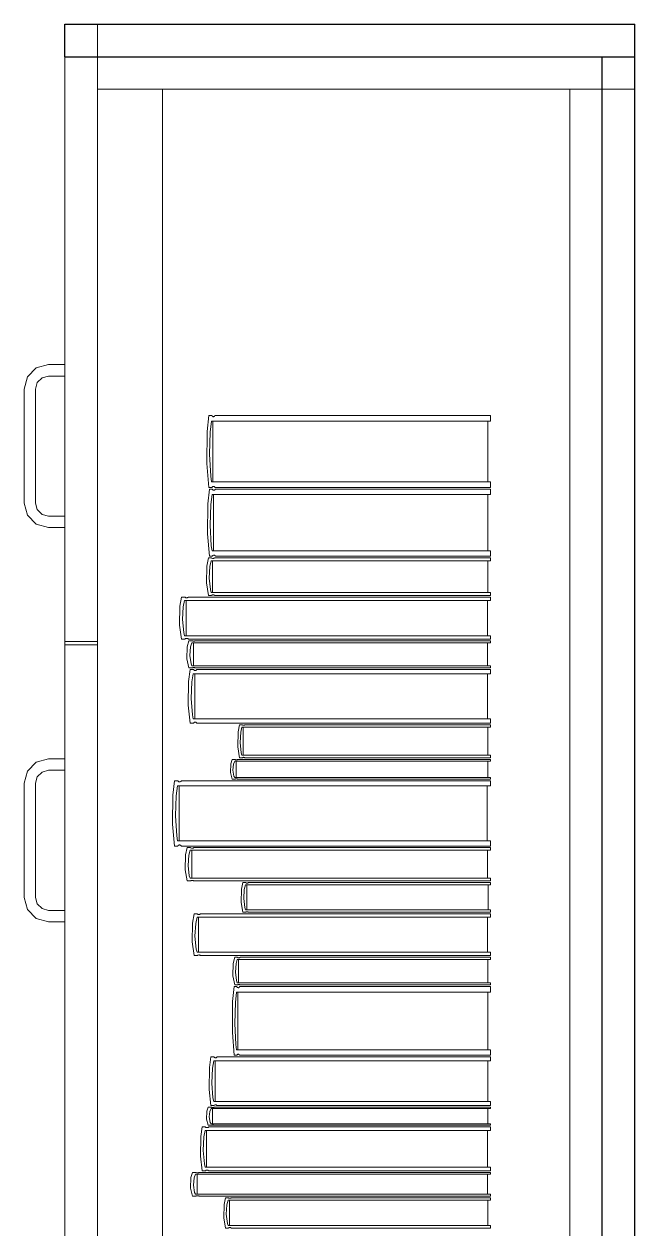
# Model space of a CAD drawing. Header units: inches. Extents: x -38 to 5698, y -33 to 92.
# Drawn here: x 105.296 to 105.671, y 35.761 to 36.5 of the extents above; entities that cross this region are included whole.
import ezdxf

# ---------------------------------------------------------------- set-up
doc = ezdxf.new("R2010")
doc.units = ezdxf.units.IN
doc.header["$MEASUREMENT"] = 0
doc.set_wipeout_variables(frame=1)
doc.linetypes.add('Wipeout_Contour', pattern=[1, 0, -1])
doc.layers.add('Interior - Mobiliario', color=7, linetype='Continuous')

msp = doc.modelspace()

# ---------------------------------------------------------------- linework, layer by layer
at = {"layer": 'Interior - Mobiliario', "color": 175, "linetype": 'Continuous', "lineweight": 13}
for p, q in [((105.65118, 36.48), (105.34118, 36.48)), ((105.34118, 36.48), (105.34118, 35.02)), ((105.65118, 35.02), (105.65118, 36.48)), ((105.38118, 36.46), (105.34118, 36.46)), ((105.34118, 36.46), (105.34118, 35.04)), ((105.63118, 36.46), (105.38118, 36.46)), ((105.38118, 35.04), (105.38118, 36.46)), ((105.63118, 36.46), (105.63118, 35.04)), ((105.29819, 36.2835), (105.30368, 36.28899)), ((105.30368, 36.28899), (105.31118, 36.291)), ((105.31118, 36.291), (105.32118, 36.291)), ((105.32118, 36.291), (105.32118, 36.284)), ((105.29618, 36.276), (105.29819, 36.2835)), ((105.30425, 36.28), (105.30318, 36.276)), ((105.30718, 36.28293), (105.30425, 36.28)), ((105.31118, 36.284), (105.30718, 36.28293)), ((105.32118, 36.284), (105.31118, 36.284)), ((105.29618, 36.206), (105.29618, 36.276)), ((105.30318, 36.276), (105.30318, 36.206)), ((105.40956, 36.25973), (105.40861, 36.25004)), ((105.41144, 36.25973), (105.40956, 36.25973)), ((105.41154, 36.25955), (105.41144, 36.25973)), ((105.41175, 36.25929), (105.41154, 36.25955)), ((105.41199, 36.2591), (105.41175, 36.25929)), ((105.41224, 36.259), (105.41199, 36.2591)), ((105.4125, 36.25899), (105.41224, 36.259)), ((105.41275, 36.25907), (105.4125, 36.25899)), ((105.41299, 36.25924), (105.41275, 36.25907)), ((105.41321, 36.25949), (105.41299, 36.25924)), ((105.41336, 36.25973), (105.41321, 36.25949)), ((105.58252, 36.25973), (105.41336, 36.25973)), ((105.58252, 36.25619), (105.58252, 36.25973)), ((105.41049, 36.24957), (105.41129, 36.25619)), ((105.41129, 36.25619), (105.58252, 36.25619)), ((105.41215, 36.25619), (105.41215, 36.21908)), ((105.58079, 36.21908), (105.58079, 36.25619)), ((105.40861, 36.25004), (105.4084, 36.23028)), ((105.41005, 36.23597), (105.41049, 36.24957)), ((105.41078, 36.22243), (105.41005, 36.23597)), ((105.4084, 36.23028), (105.40956, 36.21554)), ((105.41129, 36.21908), (105.41078, 36.22243)), ((105.40991, 36.21454), (105.40896, 36.20551)), ((105.40956, 36.21554), (105.41144, 36.21554)), ((105.41178, 36.21454), (105.40991, 36.21454)), ((105.58252, 36.21908), (105.41129, 36.21908)), ((105.41144, 36.21554), (105.41158, 36.21578)), ((105.41158, 36.21578), (105.41181, 36.21603)), ((105.41188, 36.21438), (105.41178, 36.21454)), ((105.41181, 36.21603), (105.41205, 36.2162)), ((105.4121, 36.21413), (105.41188, 36.21438)), ((105.41205, 36.2162), (105.4123, 36.21628)), ((105.41233, 36.21396), (105.4121, 36.21413)), ((105.4123, 36.21628), (105.41255, 36.21627)), ((105.41258, 36.21386), (105.41233, 36.21396)), ((105.41255, 36.21627), (105.4128, 36.21617)), ((105.41284, 36.21385), (105.41258, 36.21386)), ((105.4128, 36.21617), (105.41304, 36.21598)), ((105.41309, 36.21393), (105.41284, 36.21385)), ((105.41304, 36.21598), (105.41326, 36.21571)), ((105.41333, 36.21409), (105.41309, 36.21393)), ((105.41326, 36.21571), (105.41336, 36.21554)), ((105.41355, 36.21432), (105.41333, 36.21409)), ((105.41336, 36.21554), (105.58252, 36.21554)), ((105.41369, 36.21454), (105.41355, 36.21432)), ((105.58252, 36.21454), (105.41369, 36.21454)), ((105.58252, 36.21554), (105.58252, 36.21908)), ((105.58252, 36.21125), (105.58252, 36.21454)), ((105.29819, 36.1985), (105.29618, 36.206)), ((105.30318, 36.206), (105.30425, 36.202)), ((105.41084, 36.20509), (105.41163, 36.21125)), ((105.41163, 36.21125), (105.58252, 36.21125)), ((105.4125, 36.21125), (105.4125, 36.17668)), ((105.5808, 36.17668), (105.5808, 36.21125)), ((105.30425, 36.202), (105.30718, 36.19907)), ((105.30718, 36.19907), (105.31118, 36.198)), ((105.40896, 36.20551), (105.40875, 36.18711)), ((105.4104, 36.19242), (105.41084, 36.20509)), ((105.30368, 36.19301), (105.29819, 36.1985)), ((105.31118, 36.191), (105.30368, 36.19301)), ((105.31118, 36.198), (105.32118, 36.198)), ((105.32118, 36.198), (105.32118, 36.191)), ((105.41112, 36.1798), (105.4104, 36.19242)), ((105.32118, 36.191), (105.31118, 36.191)), ((105.40875, 36.18711), (105.40991, 36.17338)), ((105.41163, 36.17668), (105.41112, 36.1798)), ((105.58252, 36.17668), (105.41163, 36.17668)), ((105.58252, 36.17338), (105.58252, 36.17668)), ((105.40932, 36.17238), (105.40837, 36.16732)), ((105.4112, 36.17238), (105.40932, 36.17238)), ((105.40991, 36.17338), (105.41178, 36.17338)), ((105.41025, 36.16708), (105.41105, 36.17054)), ((105.41105, 36.17054), (105.58252, 36.17054)), ((105.4113, 36.17229), (105.4112, 36.17238)), ((105.41152, 36.17215), (105.4113, 36.17229)), ((105.41175, 36.17206), (105.41152, 36.17215)), ((105.41201, 36.172), (105.41175, 36.17206)), ((105.41178, 36.17338), (105.41193, 36.1736)), ((105.41192, 36.17054), (105.41192, 36.15114)), ((105.41193, 36.1736), (105.41215, 36.17384)), ((105.41226, 36.172), (105.41201, 36.172)), ((105.41215, 36.17384), (105.41239, 36.174)), ((105.41251, 36.17204), (105.41226, 36.172)), ((105.41239, 36.174), (105.41264, 36.17407)), ((105.41275, 36.17213), (105.41251, 36.17204)), ((105.41264, 36.17407), (105.41289, 36.17406)), ((105.41298, 36.17226), (105.41275, 36.17213)), ((105.41289, 36.17406), (105.41314, 36.17397)), ((105.41312, 36.17238), (105.41298, 36.17226)), ((105.58252, 36.17238), (105.41312, 36.17238)), ((105.41314, 36.17397), (105.41338, 36.17379)), ((105.41338, 36.17379), (105.4136, 36.17354)), ((105.4136, 36.17354), (105.41369, 36.17338)), ((105.41369, 36.17338), (105.58252, 36.17338)), ((105.58079, 36.15114), (105.58079, 36.17054)), ((105.58252, 36.17054), (105.58252, 36.17238)), ((105.40837, 36.16732), (105.40816, 36.15699)), ((105.40981, 36.15997), (105.41025, 36.16708)), ((105.40816, 36.15699), (105.40932, 36.14929)), ((105.41054, 36.15289), (105.40981, 36.15997)), ((105.39283, 36.14829), (105.39179, 36.14265)), ((105.39489, 36.14829), (105.39283, 36.14829)), ((105.39499, 36.14819), (105.39489, 36.14829)), ((105.39523, 36.14803), (105.39499, 36.14819)), ((105.39549, 36.14793), (105.39523, 36.14803)), ((105.39577, 36.14787), (105.39549, 36.14793)), ((105.39605, 36.14786), (105.39577, 36.14787)), ((105.39632, 36.14791), (105.39605, 36.14786)), ((105.39659, 36.14801), (105.39632, 36.14791)), ((105.39683, 36.14815), (105.39659, 36.14801)), ((105.39699, 36.14829), (105.39683, 36.14815)), ((105.58252, 36.14829), (105.39699, 36.14829)), ((105.40932, 36.14929), (105.4112, 36.14929)), ((105.41105, 36.15114), (105.41054, 36.15289)), ((105.58252, 36.15114), (105.41105, 36.15114)), ((105.4112, 36.14929), (105.41134, 36.14941)), ((105.41134, 36.14941), (105.41157, 36.14955)), ((105.41157, 36.14955), (105.41181, 36.14963)), ((105.41181, 36.14963), (105.41206, 36.14968)), ((105.41206, 36.14968), (105.41232, 36.14967)), ((105.41232, 36.14967), (105.41257, 36.14962)), ((105.41257, 36.14962), (105.41281, 36.14952)), ((105.41281, 36.14952), (105.41302, 36.14938)), ((105.41302, 36.14938), (105.41312, 36.14929)), ((105.41312, 36.14929), (105.58252, 36.14929)), ((105.58252, 36.14929), (105.58252, 36.15114)), ((105.58252, 36.14623), (105.58252, 36.14829)), ((105.39179, 36.14265), (105.39155, 36.13113)), ((105.39337, 36.13445), (105.39385, 36.14238)), ((105.39385, 36.14238), (105.39472, 36.14623)), ((105.39472, 36.14623), (105.58252, 36.14623)), ((105.39567, 36.14623), (105.39567, 36.12461)), ((105.58063, 36.12461), (105.58063, 36.14623)), ((105.39416, 36.12656), (105.39337, 36.13445)), ((105.39155, 36.13113), (105.39283, 36.12255)), ((105.39472, 36.12461), (105.39416, 36.12656)), ((105.58252, 36.12461), (105.39472, 36.12461)), ((105.58252, 36.12255), (105.58252, 36.12461)), ((105.32118, 36.121), (105.34118, 36.121)), ((105.32118, 35.76), (105.32118, 36.119)), ((105.32118, 36.119), (105.34118, 36.119)), ((105.34118, 35.76), (105.34118, 36.119)), ((105.39283, 36.12255), (105.39489, 36.12255)), ((105.39489, 36.12255), (105.39504, 36.12269)), ((105.39504, 36.12269), (105.39529, 36.12283)), ((105.39529, 36.12283), (105.39555, 36.12293)), ((105.39555, 36.12293), (105.39583, 36.12298)), ((105.39583, 36.12298), (105.39611, 36.12297)), ((105.39611, 36.12297), (105.39638, 36.12292)), ((105.39636, 36.11787), (105.39613, 36.11038)), ((105.39737, 36.12155), (105.39636, 36.11787)), ((105.39638, 36.12292), (105.39664, 36.12281)), ((105.39664, 36.12281), (105.39688, 36.12265)), ((105.39688, 36.12265), (105.39699, 36.12255)), ((105.39699, 36.12255), (105.58252, 36.12255)), ((105.39938, 36.12155), (105.39737, 36.12155)), ((105.3979, 36.11254), (105.39837, 36.1177)), ((105.39837, 36.1177), (105.39922, 36.12021)), ((105.39922, 36.12021), (105.58252, 36.12021)), ((105.39948, 36.12148), (105.39938, 36.12155)), ((105.39972, 36.12138), (105.39948, 36.12148)), ((105.39997, 36.12131), (105.39972, 36.12138)), ((105.40024, 36.12127), (105.39997, 36.12131)), ((105.40015, 36.12021), (105.40015, 36.10613)), ((105.40051, 36.12127), (105.40024, 36.12127)), ((105.40078, 36.1213), (105.40051, 36.12127)), ((105.40104, 36.12136), (105.40078, 36.1213)), ((105.40128, 36.12146), (105.40104, 36.12136)), ((105.40143, 36.12155), (105.40128, 36.12146)), ((105.58252, 36.12155), (105.40143, 36.12155)), ((105.58067, 36.10613), (105.58067, 36.12021)), ((105.58252, 36.12021), (105.58252, 36.12155)), ((105.39613, 36.11038), (105.39737, 36.10478)), ((105.39867, 36.1074), (105.3979, 36.11254)), ((105.39818, 36.10378), (105.39718, 36.09659)), ((105.39737, 36.10478), (105.39938, 36.10478)), ((105.40019, 36.10378), (105.39818, 36.10378)), ((105.39922, 36.10613), (105.39867, 36.1074)), ((105.58252, 36.10613), (105.39922, 36.10613)), ((105.39938, 36.10478), (105.39953, 36.10487)), ((105.39953, 36.10487), (105.39977, 36.10497)), ((105.39977, 36.10497), (105.40003, 36.10503)), ((105.40003, 36.10503), (105.4003, 36.10506)), ((105.40029, 36.10366), (105.40019, 36.10378)), ((105.40052, 36.10346), (105.40029, 36.10366)), ((105.4003, 36.10506), (105.40057, 36.10506)), ((105.40078, 36.10332), (105.40052, 36.10346)), ((105.40057, 36.10506), (105.40084, 36.10502)), ((105.40104, 36.10324), (105.40078, 36.10332)), ((105.40084, 36.10502), (105.4011, 36.10495)), ((105.40132, 36.10324), (105.40104, 36.10324)), ((105.4011, 36.10495), (105.40133, 36.10485)), ((105.40158, 36.1033), (105.40132, 36.10324)), ((105.40133, 36.10485), (105.40143, 36.10478)), ((105.40143, 36.10478), (105.58252, 36.10478)), ((105.40184, 36.10342), (105.40158, 36.1033)), ((105.40208, 36.10361), (105.40184, 36.10342)), ((105.40223, 36.10378), (105.40208, 36.10361)), ((105.58252, 36.10378), (105.40223, 36.10378)), ((105.58252, 36.10478), (105.58252, 36.10613)), ((105.58252, 36.10116), (105.58252, 36.10378)), ((105.39718, 36.09659), (105.39695, 36.08192)), ((105.39871, 36.08615), (105.39918, 36.09625)), ((105.39918, 36.09625), (105.40003, 36.10116)), ((105.40003, 36.10116), (105.58252, 36.10116)), ((105.40095, 36.10116), (105.40095, 36.07361)), ((105.58068, 36.07361), (105.58068, 36.10116)), ((105.39695, 36.08192), (105.39818, 36.07099)), ((105.39948, 36.0761), (105.39871, 36.08615)), ((105.40003, 36.07361), (105.39948, 36.0761)), ((105.58252, 36.07361), (105.40003, 36.07361)), ((105.58252, 36.07099), (105.58252, 36.07361)), ((105.39818, 36.07099), (105.40019, 36.07099)), ((105.40019, 36.07099), (105.40034, 36.07116)), ((105.40034, 36.07116), (105.40058, 36.07135)), ((105.40058, 36.07135), (105.40083, 36.07147)), ((105.40083, 36.07147), (105.4011, 36.07153)), ((105.4011, 36.07153), (105.40137, 36.07153)), ((105.40137, 36.07153), (105.40164, 36.07145)), ((105.40164, 36.07145), (105.40189, 36.07131)), ((105.40189, 36.07131), (105.40213, 36.07111)), ((105.40213, 36.07111), (105.40223, 36.07099)), ((105.40223, 36.07099), (105.58252, 36.07099)), ((105.42757, 36.06552), (105.42738, 36.0564)), ((105.42841, 36.06999), (105.42757, 36.06552)), ((105.43009, 36.06999), (105.42841, 36.06999)), ((105.42924, 36.0653), (105.42995, 36.06836)), ((105.42995, 36.06836), (105.58252, 36.06836)), ((105.43017, 36.06991), (105.43009, 36.06999)), ((105.43037, 36.06978), (105.43017, 36.06991)), ((105.43058, 36.0697), (105.43037, 36.06978)), ((105.4308, 36.06965), (105.43058, 36.0697)), ((105.43072, 36.06836), (105.43072, 36.05124)), ((105.43103, 36.06965), (105.4308, 36.06965)), ((105.43125, 36.06968), (105.43103, 36.06965)), ((105.43147, 36.06976), (105.43125, 36.06968)), ((105.43167, 36.06988), (105.43147, 36.06976)), ((105.43179, 36.06999), (105.43167, 36.06988)), ((105.58252, 36.06999), (105.43179, 36.06999)), ((105.58098, 36.05124), (105.58098, 36.06836)), ((105.58252, 36.06836), (105.58252, 36.06999)), ((105.42885, 36.05903), (105.42924, 36.0653)), ((105.4295, 36.05278), (105.42885, 36.05903)), ((105.42738, 36.0564), (105.42841, 36.04961)), ((105.42995, 36.05124), (105.4295, 36.05278)), ((105.58252, 36.05124), (105.42995, 36.05124)), ((105.58252, 36.04961), (105.58252, 36.05124)), ((105.30368, 36.04699), (105.29819, 36.0415)), ((105.31118, 36.049), (105.30368, 36.04699)), ((105.32118, 36.049), (105.31118, 36.049)), ((105.32118, 36.042), (105.32118, 36.049)), ((105.42303, 36.04597), (105.42283, 36.04058)), ((105.4239, 36.04861), (105.42303, 36.04597)), ((105.42562, 36.04861), (105.4239, 36.04861)), ((105.42435, 36.04214), (105.42476, 36.04584)), ((105.42476, 36.04584), (105.42548, 36.04764)), ((105.42548, 36.04764), (105.58252, 36.04764)), ((105.42571, 36.04856), (105.42562, 36.04861)), ((105.42591, 36.04849), (105.42571, 36.04856)), ((105.42613, 36.04844), (105.42591, 36.04849)), ((105.42636, 36.04841), (105.42613, 36.04844)), ((105.42628, 36.04764), (105.42628, 36.03753)), ((105.42659, 36.04841), (105.42636, 36.04841)), ((105.42682, 36.04843), (105.42659, 36.04841)), ((105.42704, 36.04847), (105.42682, 36.04843)), ((105.42725, 36.04854), (105.42704, 36.04847)), ((105.42738, 36.04861), (105.42725, 36.04854)), ((105.58252, 36.04861), (105.42738, 36.04861)), ((105.42841, 36.04961), (105.43009, 36.04961)), ((105.43009, 36.04961), (105.43021, 36.04972)), ((105.43021, 36.04972), (105.43041, 36.04983)), ((105.43041, 36.04983), (105.43063, 36.04991)), ((105.43063, 36.04991), (105.43085, 36.04995)), ((105.43085, 36.04995), (105.43108, 36.04994)), ((105.43108, 36.04994), (105.4313, 36.0499)), ((105.4313, 36.0499), (105.43151, 36.04981)), ((105.43151, 36.04981), (105.43171, 36.04969)), ((105.43171, 36.04969), (105.43179, 36.04961)), ((105.43179, 36.04961), (105.58252, 36.04961)), ((105.58094, 36.03753), (105.58094, 36.04764)), ((105.58252, 36.04764), (105.58252, 36.04861)), ((105.29819, 36.0415), (105.29618, 36.034)), ((105.30318, 36.034), (105.30425, 36.038)), ((105.30425, 36.038), (105.30718, 36.04093)), ((105.30718, 36.04093), (105.31118, 36.042)), ((105.31118, 36.042), (105.32118, 36.042)), ((105.42283, 36.04058), (105.4239, 36.03657)), ((105.4239, 36.03657), (105.42562, 36.03657)), ((105.42501, 36.03844), (105.42435, 36.04214)), ((105.42548, 36.03753), (105.42501, 36.03844)), ((105.58252, 36.03753), (105.42548, 36.03753)), ((105.42562, 36.03657), (105.42575, 36.03663)), ((105.42575, 36.03663), (105.42596, 36.0367)), ((105.42596, 36.0367), (105.42618, 36.03675)), ((105.42618, 36.03675), (105.42641, 36.03677)), ((105.42641, 36.03677), (105.42664, 36.03677)), ((105.42664, 36.03677), (105.42687, 36.03674)), ((105.42687, 36.03674), (105.42709, 36.03669)), ((105.42709, 36.03669), (105.42729, 36.03662)), ((105.42729, 36.03662), (105.42738, 36.03657)), ((105.42738, 36.03657), (105.58252, 36.03657)), ((105.58252, 36.03657), (105.58252, 36.03753)), ((105.29618, 36.034), (105.29618, 35.964)), ((105.30318, 35.964), (105.30318, 36.034)), ((105.38852, 36.03557), (105.38745, 36.02678)), ((105.39062, 36.03557), (105.38852, 36.03557)), ((105.38956, 36.02637), (105.39046, 36.03236)), ((105.39046, 36.03236), (105.58252, 36.03236)), ((105.39073, 36.03541), (105.39062, 36.03557)), ((105.39098, 36.03517), (105.39073, 36.03541)), ((105.39124, 36.035), (105.39098, 36.03517)), ((105.39152, 36.03491), (105.39124, 36.035)), ((105.39143, 36.03236), (105.39143, 35.99872)), ((105.39181, 36.0349), (105.39152, 36.03491)), ((105.39209, 36.03497), (105.39181, 36.0349)), ((105.39236, 36.03512), (105.39209, 36.03497)), ((105.39261, 36.03535), (105.39236, 36.03512)), ((105.39277, 36.03557), (105.39261, 36.03535)), ((105.58252, 36.03557), (105.39277, 36.03557)), ((105.58058, 35.99872), (105.58058, 36.03236)), ((105.58252, 36.03236), (105.58252, 36.03557)), ((105.38745, 36.02678), (105.38721, 36.00887)), ((105.38907, 36.01404), (105.38956, 36.02637)), ((105.38988, 36.00176), (105.38907, 36.01404)), ((105.38721, 36.00887), (105.38852, 35.99551)), ((105.39046, 35.99872), (105.38988, 36.00176)), ((105.38852, 35.99551), (105.39062, 35.99551)), ((105.58252, 35.99872), (105.39046, 35.99872)), ((105.39062, 35.99551), (105.39078, 35.99573)), ((105.39078, 35.99573), (105.39103, 35.99596)), ((105.39103, 35.99596), (105.3913, 35.99611)), ((105.3913, 35.99611), (105.39159, 35.99618)), ((105.39159, 35.99618), (105.39187, 35.99618)), ((105.39187, 35.99618), (105.39215, 35.99608)), ((105.39215, 35.99608), (105.39242, 35.99591)), ((105.39242, 35.99591), (105.39266, 35.99567)), ((105.39266, 35.99567), (105.39277, 35.99551)), ((105.39277, 35.99551), (105.58252, 35.99551)), ((105.39628, 35.99451), (105.39527, 35.99003)), ((105.39831, 35.99451), (105.39628, 35.99451)), ((105.39729, 35.98982), (105.39815, 35.99288)), ((105.39815, 35.99288), (105.58252, 35.99288)), ((105.39841, 35.99444), (105.39831, 35.99451)), ((105.39865, 35.99431), (105.39841, 35.99444)), ((105.3989, 35.99422), (105.39865, 35.99431)), ((105.39917, 35.99418), (105.3989, 35.99422)), ((105.39908, 35.99288), (105.39908, 35.9757)), ((105.39945, 35.99417), (105.39917, 35.99418)), ((105.39972, 35.99421), (105.39945, 35.99417)), ((105.39998, 35.99429), (105.39972, 35.99421)), ((105.40022, 35.99441), (105.39998, 35.99429)), ((105.40037, 35.99451), (105.40022, 35.99441)), ((105.58252, 35.99451), (105.40037, 35.99451)), ((105.58066, 35.9757), (105.58066, 35.99288)), ((105.58252, 35.99551), (105.58252, 35.99872)), ((105.58252, 35.99288), (105.58252, 35.99451)), ((105.39527, 35.99003), (105.39503, 35.98088)), ((105.39682, 35.98352), (105.39729, 35.98982)), ((105.39503, 35.98088), (105.39628, 35.97407)), ((105.39759, 35.97725), (105.39682, 35.98352)), ((105.39815, 35.9757), (105.39759, 35.97725)), ((105.39628, 35.97407), (105.39831, 35.97407)), ((105.58252, 35.9757), (105.39815, 35.9757)), ((105.39831, 35.97407), (105.39846, 35.97418)), ((105.39846, 35.97418), (105.3987, 35.97429)), ((105.3987, 35.97429), (105.39896, 35.97437)), ((105.39896, 35.97437), (105.39923, 35.97441)), ((105.39923, 35.97441), (105.39951, 35.9744)), ((105.39951, 35.9744), (105.39978, 35.97436)), ((105.39978, 35.97436), (105.40003, 35.97427)), ((105.40003, 35.97427), (105.40027, 35.97414)), ((105.40027, 35.97414), (105.40037, 35.97407)), ((105.40037, 35.97407), (105.58252, 35.97407)), ((105.43057, 35.97307), (105.42974, 35.96908)), ((105.43222, 35.97307), (105.43057, 35.97307)), ((105.43139, 35.96889), (105.43209, 35.97161)), ((105.43209, 35.97161), (105.58252, 35.97161)), ((105.43231, 35.97299), (105.43222, 35.97307)), ((105.4325, 35.97288), (105.43231, 35.97299)), ((105.43271, 35.97281), (105.4325, 35.97288)), ((105.43293, 35.97277), (105.43271, 35.97281)), ((105.43285, 35.97161), (105.43285, 35.95633)), ((105.43315, 35.97276), (105.43293, 35.97277)), ((105.43337, 35.97279), (105.43315, 35.97276)), ((105.43359, 35.97286), (105.43337, 35.97279)), ((105.43378, 35.97297), (105.43359, 35.97286)), ((105.43391, 35.97307), (105.43378, 35.97297)), ((105.58252, 35.97307), (105.43391, 35.97307)), ((105.58101, 35.95633), (105.58101, 35.97161)), ((105.58252, 35.97407), (105.58252, 35.9757)), ((105.58252, 35.97161), (105.58252, 35.97307)), ((105.29618, 35.964), (105.29819, 35.9565)), ((105.30425, 35.96), (105.30318, 35.964)), ((105.42974, 35.96908), (105.42955, 35.96094)), ((105.43101, 35.96329), (105.43139, 35.96889)), ((105.43164, 35.95771), (105.43101, 35.96329)), ((105.29819, 35.9565), (105.30368, 35.95101)), ((105.30718, 35.95707), (105.30425, 35.96)), ((105.31118, 35.956), (105.30718, 35.95707)), ((105.32118, 35.956), (105.31118, 35.956)), ((105.32118, 35.949), (105.32118, 35.956)), ((105.42955, 35.96094), (105.43057, 35.95487)), ((105.43057, 35.95487), (105.43222, 35.95487)), ((105.43209, 35.95633), (105.43164, 35.95771)), ((105.58252, 35.95633), (105.43209, 35.95633)), ((105.43222, 35.95487), (105.43235, 35.95497)), ((105.43235, 35.95497), (105.43255, 35.95507)), ((105.43255, 35.95507), (105.43276, 35.95514)), ((105.43276, 35.95514), (105.43298, 35.95518)), ((105.43298, 35.95518), (105.4332, 35.95517)), ((105.4332, 35.95517), (105.43342, 35.95513)), ((105.43342, 35.95513), (105.43363, 35.95505)), ((105.43363, 35.95505), (105.43382, 35.95494)), ((105.43382, 35.95494), (105.43391, 35.95487)), ((105.43391, 35.95487), (105.58252, 35.95487)), ((105.58252, 35.95487), (105.58252, 35.95633)), ((105.30368, 35.95101), (105.31118, 35.949)), ((105.31118, 35.949), (105.32118, 35.949)), ((105.39954, 35.94825), (105.39932, 35.93677)), ((105.40054, 35.95387), (105.39954, 35.94825)), ((105.40252, 35.95387), (105.40054, 35.95387)), ((105.40106, 35.94008), (105.40152, 35.94798)), ((105.40152, 35.94798), (105.40236, 35.95182)), ((105.40236, 35.95182), (105.58252, 35.95182)), ((105.40262, 35.95377), (105.40252, 35.95387)), ((105.40285, 35.95362), (105.40262, 35.95377)), ((105.4031, 35.95351), (105.40285, 35.95362)), ((105.40336, 35.95345), (105.4031, 35.95351)), ((105.40327, 35.95182), (105.40327, 35.93027)), ((105.40363, 35.95344), (105.40336, 35.95345)), ((105.40389, 35.95349), (105.40363, 35.95344)), ((105.40415, 35.95359), (105.40389, 35.95349)), ((105.40438, 35.95373), (105.40415, 35.95359)), ((105.40453, 35.95387), (105.40438, 35.95373)), ((105.58252, 35.95387), (105.40453, 35.95387)), ((105.5807, 35.93027), (105.5807, 35.95182)), ((105.58252, 35.95182), (105.58252, 35.95387)), ((105.40182, 35.93222), (105.40106, 35.94008)), ((105.39932, 35.93677), (105.40054, 35.92822)), ((105.40054, 35.92822), (105.40252, 35.92822)), ((105.40236, 35.93027), (105.40182, 35.93222)), ((105.58252, 35.93027), (105.40236, 35.93027)), ((105.40252, 35.92822), (105.40267, 35.92836)), ((105.40267, 35.92836), (105.4029, 35.9285)), ((105.4029, 35.9285), (105.40315, 35.9286)), ((105.40315, 35.9286), (105.40342, 35.92865)), ((105.40342, 35.92865), (105.40369, 35.92864)), ((105.40369, 35.92864), (105.40395, 35.92858)), ((105.40395, 35.92858), (105.4042, 35.92847)), ((105.4042, 35.92847), (105.40443, 35.92832)), ((105.40443, 35.92832), (105.40453, 35.92822)), ((105.40453, 35.92822), (105.58252, 35.92822)), ((105.42547, 35.92722), (105.42461, 35.92349)), ((105.42718, 35.92722), (105.42547, 35.92722)), ((105.42632, 35.92332), (105.42704, 35.92586)), ((105.42704, 35.92586), (105.58252, 35.92586)), ((105.42727, 35.92715), (105.42718, 35.92722)), ((105.42746, 35.92705), (105.42727, 35.92715)), ((105.42768, 35.92698), (105.42746, 35.92705)), ((105.42791, 35.92694), (105.42768, 35.92698)), ((105.42783, 35.92586), (105.42783, 35.9116)), ((105.42814, 35.92693), (105.42791, 35.92694)), ((105.42837, 35.92697), (105.42814, 35.92693)), ((105.42859, 35.92703), (105.42837, 35.92697)), ((105.42879, 35.92713), (105.42859, 35.92703)), ((105.42892, 35.92722), (105.42879, 35.92713)), ((105.58252, 35.92722), (105.42892, 35.92722)), ((105.58095, 35.9116), (105.58095, 35.92586)), ((105.58252, 35.92822), (105.58252, 35.93027)), ((105.58252, 35.92586), (105.58252, 35.92722)), ((105.42461, 35.92349), (105.42442, 35.9159)), ((105.42592, 35.91809), (105.42632, 35.92332)), ((105.42658, 35.91288), (105.42592, 35.91809)), ((105.42442, 35.9159), (105.42547, 35.91024)), ((105.42547, 35.91024), (105.42718, 35.91024)), ((105.42704, 35.9116), (105.42658, 35.91288)), ((105.58252, 35.9116), (105.42704, 35.9116)), ((105.42718, 35.91024), (105.42731, 35.91033)), ((105.42731, 35.91033), (105.42751, 35.91043)), ((105.42751, 35.91043), (105.42773, 35.91049)), ((105.42773, 35.91049), (105.42796, 35.91052)), ((105.42796, 35.91052), (105.42819, 35.91052)), ((105.42819, 35.91052), (105.42842, 35.91048)), ((105.42842, 35.91048), (105.42863, 35.91041)), ((105.42863, 35.91041), (105.42883, 35.9103)), ((105.42883, 35.9103), (105.42892, 35.91024)), ((105.42892, 35.91024), (105.58252, 35.91024)), ((105.58252, 35.91024), (105.58252, 35.9116)), ((105.42509, 35.90924), (105.42422, 35.89998)), ((105.4268, 35.90924), (105.42509, 35.90924)), ((105.42594, 35.89954), (105.42666, 35.90586)), ((105.42666, 35.90586), (105.58252, 35.90586)), ((105.42688, 35.90907), (105.4268, 35.90924)), ((105.42708, 35.90882), (105.42688, 35.90907)), ((105.4273, 35.90864), (105.42708, 35.90882)), ((105.42753, 35.90854), (105.4273, 35.90864)), ((105.42745, 35.90586), (105.42745, 35.87042)), ((105.42776, 35.90853), (105.42753, 35.90854)), ((105.42799, 35.90861), (105.42776, 35.90853)), ((105.42821, 35.90877), (105.42799, 35.90861)), ((105.42841, 35.90901), (105.42821, 35.90877)), ((105.42854, 35.90924), (105.42841, 35.90901)), ((105.58252, 35.90924), (105.42854, 35.90924)), ((105.58095, 35.87042), (105.58095, 35.90586)), ((105.58252, 35.90586), (105.58252, 35.90924)), ((105.42422, 35.89998), (105.42403, 35.88111)), ((105.42554, 35.88656), (105.42594, 35.89954)), ((105.42403, 35.88111), (105.42509, 35.86704)), ((105.42619, 35.87362), (105.42554, 35.88656)), ((105.42666, 35.87042), (105.42619, 35.87362)), ((105.41093, 35.86604), (105.40999, 35.8595)), ((105.41279, 35.86604), (105.41093, 35.86604)), ((105.41289, 35.86593), (105.41279, 35.86604)), ((105.4131, 35.86575), (105.41289, 35.86593)), ((105.41455, 35.86588), (105.41433, 35.86571)), ((105.41469, 35.86604), (105.41455, 35.86588)), ((105.58252, 35.86604), (105.41469, 35.86604)), ((105.42509, 35.86704), (105.4268, 35.86704)), ((105.58252, 35.87042), (105.42666, 35.87042)), ((105.4268, 35.86704), (105.42693, 35.86727)), ((105.42693, 35.86727), (105.42713, 35.86751)), ((105.42713, 35.86751), (105.42735, 35.86767)), ((105.42735, 35.86767), (105.42758, 35.86775)), ((105.42758, 35.86775), (105.42781, 35.86774)), ((105.42781, 35.86774), (105.42804, 35.86764)), ((105.42804, 35.86764), (105.42825, 35.86746)), ((105.42825, 35.86746), (105.42845, 35.86721)), ((105.42845, 35.86721), (105.42854, 35.86704)), ((105.42854, 35.86704), (105.58252, 35.86704)), ((105.58252, 35.86704), (105.58252, 35.87042)), ((105.58252, 35.86366), (105.58252, 35.86604)), ((105.40999, 35.8595), (105.40977, 35.84616)), ((105.41142, 35.85001), (105.41185, 35.85919)), ((105.41185, 35.85919), (105.41264, 35.86366)), ((105.41264, 35.86366), (105.58252, 35.86366)), ((105.41334, 35.86562), (105.4131, 35.86575)), ((105.41359, 35.86555), (105.41334, 35.86562)), ((105.4135, 35.86366), (105.4135, 35.8386)), ((105.41384, 35.86554), (105.41359, 35.86555)), ((105.41409, 35.8656), (105.41384, 35.86554)), ((105.41433, 35.86571), (105.41409, 35.8656)), ((105.58081, 35.8386), (105.58081, 35.86366)), ((105.40977, 35.84616), (105.41093, 35.83621)), ((105.41213, 35.84086), (105.41142, 35.85001)), ((105.41093, 35.83621), (105.41279, 35.83621)), ((105.41264, 35.8386), (105.41213, 35.84086)), ((105.58252, 35.8386), (105.41264, 35.8386)), ((105.41279, 35.83621), (105.41293, 35.83637)), ((105.41293, 35.83637), (105.41316, 35.83654)), ((105.41316, 35.83654), (105.41339, 35.83665)), ((105.41339, 35.83665), (105.41364, 35.83671)), ((105.41364, 35.83671), (105.4139, 35.8367)), ((105.4139, 35.8367), (105.41415, 35.83663)), ((105.41415, 35.83663), (105.41438, 35.83651)), ((105.41438, 35.83651), (105.4146, 35.83632)), ((105.4146, 35.83632), (105.41469, 35.83621)), ((105.41469, 35.83621), (105.58252, 35.83621)), ((105.58252, 35.83621), (105.58252, 35.8386)), ((105.40831, 35.83277), (105.40809, 35.8278)), ((105.40925, 35.83521), (105.40831, 35.83277)), ((105.41114, 35.83521), (105.40925, 35.83521)), ((105.40975, 35.82923), (105.41019, 35.83266)), ((105.41047, 35.82583), (105.40975, 35.82923)), ((105.41019, 35.83266), (105.41099, 35.83432)), ((105.41099, 35.83432), (105.58252, 35.83432)), ((105.41123, 35.83517), (105.41114, 35.83521)), ((105.41145, 35.8351), (105.41123, 35.83517)), ((105.41169, 35.83505), (105.41145, 35.8351)), ((105.41194, 35.83503), (105.41169, 35.83505)), ((105.41185, 35.83432), (105.41185, 35.82498)), ((105.4122, 35.83502), (105.41194, 35.83503)), ((105.41245, 35.83504), (105.4122, 35.83502)), ((105.41269, 35.83509), (105.41245, 35.83504)), ((105.41291, 35.83515), (105.41269, 35.83509)), ((105.41306, 35.83521), (105.41291, 35.83515)), ((105.58252, 35.83521), (105.41306, 35.83521)), ((105.58079, 35.82498), (105.58079, 35.83432)), ((105.58252, 35.83432), (105.58252, 35.83521)), ((105.40561, 35.82309), (105.40464, 35.81719)), ((105.40753, 35.82309), (105.40561, 35.82309)), ((105.40763, 35.82299), (105.40753, 35.82309)), ((105.40785, 35.82283), (105.40763, 35.82299)), ((105.40809, 35.82271), (105.40785, 35.82283)), ((105.40809, 35.8278), (105.40925, 35.82409)), ((105.40835, 35.82265), (105.40809, 35.82271)), ((105.40861, 35.82264), (105.40835, 35.82265)), ((105.40887, 35.82269), (105.40861, 35.82264)), ((105.40911, 35.8228), (105.40887, 35.82269)), ((105.40934, 35.82295), (105.40911, 35.8228)), ((105.40925, 35.82409), (105.41114, 35.82409)), ((105.40949, 35.82309), (105.40934, 35.82295)), ((105.58252, 35.82309), (105.40949, 35.82309)), ((105.41099, 35.82498), (105.41047, 35.82583)), ((105.58252, 35.82498), (105.41099, 35.82498)), ((105.41114, 35.82409), (105.41128, 35.82415)), ((105.41128, 35.82415), (105.4115, 35.82422)), ((105.4115, 35.82422), (105.41175, 35.82426)), ((105.41175, 35.82426), (105.412, 35.82428)), ((105.412, 35.82428), (105.41225, 35.82428)), ((105.41225, 35.82428), (105.4125, 35.82425)), ((105.4125, 35.82425), (105.41274, 35.82421)), ((105.41274, 35.82421), (105.41296, 35.82414)), ((105.41296, 35.82414), (105.41306, 35.82409)), ((105.41306, 35.82409), (105.58252, 35.82409)), ((105.58252, 35.82409), (105.58252, 35.82498)), ((105.58252, 35.82094), (105.58252, 35.82309)), ((105.40464, 35.81719), (105.40442, 35.80515)), ((105.40611, 35.80862), (105.40656, 35.81691)), ((105.40656, 35.81691), (105.40737, 35.82094)), ((105.40737, 35.82094), (105.58252, 35.82094)), ((105.58076, 35.82094), (105.40826, 35.82094)), ((105.40826, 35.82094), (105.40826, 35.79832)), ((105.58076, 35.79832), (105.58076, 35.82094)), ((105.40685, 35.80036), (105.40611, 35.80862)), ((105.40442, 35.80515), (105.40561, 35.79617)), ((105.40737, 35.79832), (105.40685, 35.80036)), ((105.39859, 35.79198), (105.39837, 35.78549)), ((105.3996, 35.79517), (105.39859, 35.79198)), ((105.40158, 35.79517), (105.3996, 35.79517)), ((105.40012, 35.78736), (105.40058, 35.79183)), ((105.40058, 35.79183), (105.40142, 35.794)), ((105.40142, 35.794), (105.58252, 35.794)), ((105.40169, 35.79511), (105.40158, 35.79517)), ((105.40192, 35.79502), (105.40169, 35.79511)), ((105.40217, 35.79496), (105.40192, 35.79502)), ((105.40243, 35.79493), (105.40217, 35.79496)), ((105.40234, 35.794), (105.40234, 35.78181)), ((105.4027, 35.79492), (105.40243, 35.79493)), ((105.40297, 35.79495), (105.4027, 35.79492)), ((105.40322, 35.79501), (105.40297, 35.79495)), ((105.40346, 35.79509), (105.40322, 35.79501)), ((105.40361, 35.79517), (105.40346, 35.79509)), ((105.58252, 35.79517), (105.40361, 35.79517)), ((105.40561, 35.79617), (105.40753, 35.79617)), ((105.58252, 35.79832), (105.40737, 35.79832)), ((105.40753, 35.79617), (105.40767, 35.79631)), ((105.40767, 35.79631), (105.4079, 35.79646)), ((105.4079, 35.79646), (105.40815, 35.79657)), ((105.40815, 35.79657), (105.40841, 35.79662)), ((105.40826, 35.79832), (105.58076, 35.79832)), ((105.40841, 35.79662), (105.40867, 35.79661)), ((105.40867, 35.79661), (105.40892, 35.79655)), ((105.40892, 35.79655), (105.40917, 35.79643)), ((105.40917, 35.79643), (105.40939, 35.79627)), ((105.40939, 35.79627), (105.40949, 35.79617)), ((105.40949, 35.79617), (105.58252, 35.79617)), ((105.5807, 35.78181), (105.5807, 35.794)), ((105.58252, 35.79617), (105.58252, 35.79832)), ((105.58252, 35.794), (105.58252, 35.79517)), ((105.39837, 35.78549), (105.3996, 35.78065)), ((105.40088, 35.78291), (105.40012, 35.78736)), ((105.3996, 35.78065), (105.40158, 35.78065)), ((105.40142, 35.78181), (105.40088, 35.78291)), ((105.58252, 35.78181), (105.40142, 35.78181)), ((105.40158, 35.78065), (105.40173, 35.78072)), ((105.40173, 35.78072), (105.40197, 35.78081)), ((105.40197, 35.78081), (105.40223, 35.78086)), ((105.40223, 35.78086), (105.40249, 35.78089)), ((105.40249, 35.78089), (105.40276, 35.78089)), ((105.40276, 35.78089), (105.40303, 35.78085)), ((105.40303, 35.78085), (105.40328, 35.78079)), ((105.40328, 35.78079), (105.40351, 35.7807)), ((105.40351, 35.7807), (105.40361, 35.78065)), ((105.40361, 35.78065), (105.58252, 35.78065)), ((105.41984, 35.77965), (105.41895, 35.77556)), ((105.42161, 35.77965), (105.41984, 35.77965)), ((105.42072, 35.77536), (105.42147, 35.77816)), ((105.42147, 35.77816), (105.58252, 35.77816)), ((105.4217, 35.77957), (105.42161, 35.77965)), ((105.42191, 35.77946), (105.4217, 35.77957)), ((105.42213, 35.77938), (105.42191, 35.77946)), ((105.42237, 35.77934), (105.42213, 35.77938)), ((105.42228, 35.77816), (105.42228, 35.76249)), ((105.42261, 35.77934), (105.42237, 35.77934)), ((105.42284, 35.77937), (105.42261, 35.77934)), ((105.42307, 35.77944), (105.42284, 35.77937)), ((105.42328, 35.77955), (105.42307, 35.77944)), ((105.42341, 35.77965), (105.42328, 35.77955)), ((105.58252, 35.77965), (105.42341, 35.77965)), ((105.5809, 35.76249), (105.5809, 35.77816)), ((105.58252, 35.78065), (105.58252, 35.78181)), ((105.58252, 35.77816), (105.58252, 35.77965)), ((105.41895, 35.77556), (105.41875, 35.76722)), ((105.42031, 35.76962), (105.42072, 35.77536)), ((105.42099, 35.76391), (105.42031, 35.76962)), ((105.41875, 35.76722), (105.41984, 35.761)), ((105.42147, 35.76249), (105.42099, 35.76391)), ((105.58252, 35.76249), (105.42147, 35.76249)), ((105.58252, 35.761), (105.58252, 35.76249)), ((105.41984, 35.761), (105.42161, 35.761)), ((105.42161, 35.761), (105.42175, 35.7611)), ((105.42175, 35.7611), (105.42196, 35.76121)), ((105.42196, 35.76121), (105.42218, 35.76128)), ((105.42218, 35.76128), (105.42242, 35.76131)), ((105.42242, 35.76131), (105.42266, 35.76131)), ((105.42266, 35.76131), (105.4229, 35.76126)), ((105.4229, 35.76126), (105.42312, 35.76119)), ((105.42312, 35.76119), (105.42332, 35.76107)), ((105.42332, 35.76107), (105.42341, 35.761)), ((105.42341, 35.761), (105.58252, 35.761))]:
    msp.add_line(p, q, dxfattribs=at)

# ---------------------------------------------------------------- next in the draw order: wipeouts: each hides what was drawn before it
at = {"color": 254, "linetype": 'Wipeout_Contour', "lineweight": 0, "ltscale": 3272.008929}
msp.add_wipeout([(105.65118, 36.48), (105.65118, 35.02), (105.67118, 35.02), (105.67118, 36.48)], dxfattribs=at).dxf.layer = 'Interior - Mobiliario'

# ---------------------------------------------------------------- next in the draw order: linework, layer by layer
at = {"layer": 'Interior - Mobiliario', "color": 175, "linetype": 'Continuous', "lineweight": 30}
for p, q in [((105.65118, 36.48), (105.67118, 36.48)), ((105.65118, 35.02), (105.65118, 36.48)), ((105.67118, 35.02), (105.67118, 36.48))]:
    msp.add_line(p, q, dxfattribs=at)
at = {"layer": 'Interior - Mobiliario', "color": 175, "linetype": 'Continuous', "lineweight": 13}
for p, q in [((105.67118, 36.48), (105.65118, 36.48)), ((105.65118, 36.48), (105.65118, 35.02)), ((105.67118, 35.02), (105.67118, 36.48)), ((105.67118, 36.46), (105.63118, 36.46)), ((105.67118, 35.04), (105.67118, 36.46))]:
    msp.add_line(p, q, dxfattribs=at)

# ---------------------------------------------------------------- next in the draw order: wipeouts: each hides what was drawn before it
at = {"color": 254, "linetype": 'Wipeout_Contour', "lineweight": 0, "ltscale": 3271.479046}
msp.add_wipeout([(105.32118, 36.5), (105.32118, 36.48), (105.67118, 36.48), (105.67118, 36.5)], dxfattribs=at).dxf.layer = 'Interior - Mobiliario'

# ---------------------------------------------------------------- next in the draw order: linework, layer by layer
at = {"layer": 'Interior - Mobiliario', "color": 175, "linetype": 'Continuous', "lineweight": 30}
for p, q in [((105.32118, 36.5), (105.67118, 36.5)), ((105.32118, 36.48), (105.32118, 36.5)), ((105.67118, 36.48), (105.67118, 36.5)), ((105.32118, 36.48), (105.67118, 36.48))]:
    msp.add_line(p, q, dxfattribs=at)
at = {"layer": 'Interior - Mobiliario', "color": 175, "linetype": 'Continuous', "lineweight": 13}
for p, q in [((105.67118, 36.5), (105.32118, 36.5)), ((105.32118, 36.5), (105.32118, 36.48)), ((105.32118, 36.5), (105.67118, 36.5)), ((105.32118, 35), (105.32118, 36.5)), ((105.67118, 36.5), (105.34118, 36.5)), ((105.34118, 36.5), (105.34118, 36.46)), ((105.67118, 36.48), (105.67118, 36.5)), ((105.67118, 36.46), (105.67118, 36.5)), ((105.67118, 36.5), (105.67118, 35)), ((105.32118, 36.48), (105.67118, 36.48)), ((105.67118, 36.48), (105.32118, 36.48)), ((105.32118, 36.48), (105.32118, 35.02)), ((105.65118, 36.48), (105.32118, 36.48)), ((105.32118, 36.48), (105.32118, 35.02)), ((105.32118, 36.48), (105.32118, 36.121)), ((105.32118, 36.48), (105.34118, 36.48)), ((105.65118, 36.48), (105.34118, 36.48)), ((105.34118, 36.48), (105.34118, 35.02)), ((105.65118, 36.48), (105.34118, 36.48)), ((105.34118, 36.48), (105.34118, 35.02)), ((105.34118, 36.48), (105.34118, 36.121)), ((105.65118, 35.02), (105.65118, 36.48)), ((105.65118, 35.02), (105.65118, 36.48)), ((105.65118, 35.02), (105.65118, 36.48)), ((105.67118, 35.02), (105.67118, 36.48))]:
    msp.add_line(p, q, dxfattribs=at)

doc.saveas('drawing.dxf')
